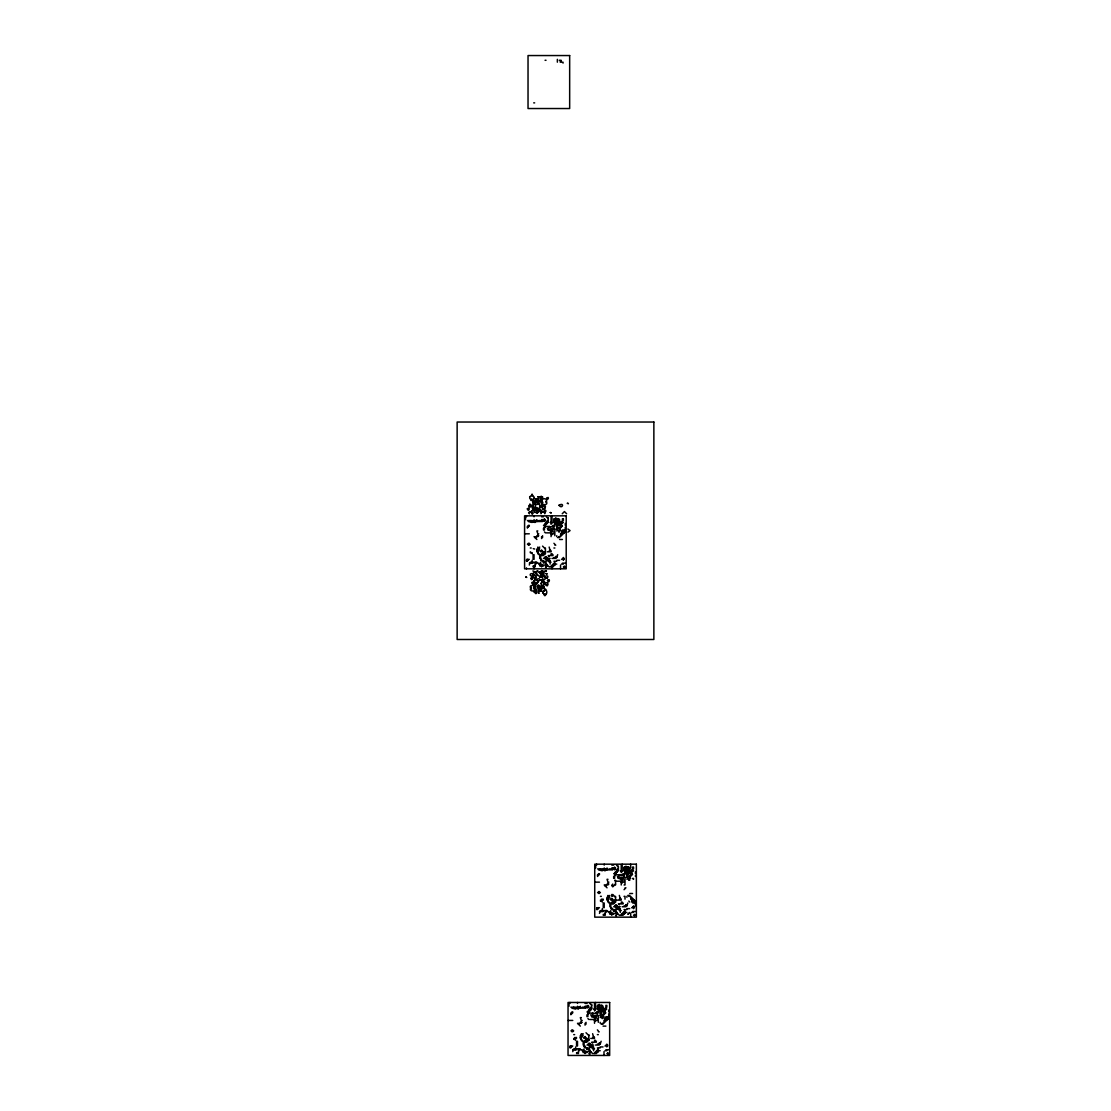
<?xml version="1.0" encoding="UTF-8"?>
<svg xmlns="http://www.w3.org/2000/svg" width="1111" height="1111" viewBox="0 0 1111 1111"><rect width="100%" height="100%" fill="white"/><g stroke="black" fill="none" stroke-linecap="round" stroke-linejoin="round"><path stroke-width="1.5" d="M531.586 510.574L532.058 510.852M535.738 588.288L536.155 589.288M542.751 579.303C540.738 579.998 546.973 579.484 542.682 579.317M562.249 513.74L564.43 511.56L566.61 513.74M532.127 499.547C534.405 500.964 533.141 503.477 533.711 503.769C529.114 501.325 541.363 500.047 533.669 498.436M544.945 590.33C543.821 584.844 537.266 592.538 543.932 591.274M536.141 572.123L536.058 571.512M538.46 586.677C538.613 583.344 535.03 587.802 538.321 586.858M545.682 570.735L545.904 571.596L546.487 570.846M537.071 570.957L536.058 571.915M532.725 495.631L532.086 494.103L531.641 495.77M546.001 502.38C549.473 497.52 539.224 497.52 542.71 502.38M542.46 570.818C540.724 573.248 545.848 573.248 544.112 570.818M545.112 578.775L545.057 579.192M546.07 590.566L545.445 589.024L544.807 590.566M544.737 513.74C546.029 511.449 539.668 511.449 540.96 513.74M533.849 575.081C529.003 578.414 529.003 571.151 533.849 574.498M537.877 570.748C536.585 573.026 542.946 573.026 541.654 570.748M612.716 886.884L615.55 884.037M624.063 889.717L625.007 888.772M614.605 901.077L615.55 900.132M631.631 902.021L632.576 901.077L632.576 902.021M633.534 901.077L634.478 900.132L631.631 900.132L631.631 897.285M632.576 902.965L634.478 901.077M631.631 901.077L635.423 901.077L634.478 902.021L635.423 902.021M628.798 913.381L627.854 914.325L629.743 912.423M532.266 500.575L530.85 500.394L531.627 499.047M530.364 505.63L529.919 503.95L529.475 505.63M543.182 508.935C537.807 503.436 550.903 505.449 542.668 508.935C540.793 509.893 546.209 510.116 544.89 507.602M534.96 572.179C537.418 575.845 534.433 570.637 532.863 570.957M531.544 587.122C526.614 592.288 538.821 592.288 533.877 587.122M533.877 589.052L534.738 585.858M538.46 587.497C538.474 586.275 538.599 583.594 538.766 585.733C549.709 587.427 533.197 587.039 539.043 589.635M538.321 502.519C541.446 499.714 533.419 499.394 536.78 499.325M537.252 510.491C534.21 512.338 540.099 513.921 538.391 510.796M533.891 586.483L535.599 587.191L534.474 588.663M543.918 582.844L545.265 583.622L543.918 584.4M543.751 586.608C544.626 584.997 543.071 590.885 543.793 586.691M529.558 505.088C525.6 508.616 537.266 506.324 530.655 504.936M531.752 513.837C535.877 511.254 525.434 511.254 529.558 513.837M534.405 572.429C528.739 575.345 540.418 576.706 536.058 572.582M533.669 575.609C528.1 578.151 540.363 578.151 534.794 575.609M567.888 532.155L570.068 530.586L567.888 529.017M534.433 582.72C539.932 582.247 534.683 587.233 532.808 583.803M545.07 60.286L546.015 60.286M559.264 60.286L561.152 60.286M560.208 61.23L561.152 61.23M560.208 62.174L562.097 62.174M533.711 102.865L534.655 102.865M541.612 516.782L543.501 516.782M545.404 519.629L541.612 519.629L542.557 520.573M555.806 524.35L553.917 522.462L553.917 519.629L555.806 519.629L556.75 523.406L555.806 520.573L559.583 521.517M527.419 520.573L532.155 520.573M534.988 520.573L536.877 520.573M538.779 520.573L545.404 520.573M528.364 521.517L532.155 522.462M556.75 521.517L558.639 521.517L558.639 522.462M544.446 524.35L546.348 524.35L546.348 522.462L547.292 522.462L546.348 521.517M550.126 522.462L552.014 522.462M553.917 522.462L554.861 522.462L553.917 521.517L559.583 522.462M560.541 522.462L563.374 522.462M545.404 525.295L545.404 523.406L547.292 523.406L547.292 520.573L548.237 521.517M557.694 522.462L558.639 524.35L559.583 523.406L559.583 519.629L558.639 518.67L553.917 518.67L555.806 519.629M554.861 524.35L559.583 524.35L558.639 523.406M543.501 525.295L544.446 525.295M554.861 525.295L553.917 525.295L554.861 526.239L552.014 526.239M561.486 525.295L556.75 525.295L556.75 529.086L559.583 531.919L559.583 527.197M527.419 527.197L528.364 527.197L528.364 525.295M544.446 527.197L545.404 526.239L553.917 527.197L552.972 526.239M557.694 528.142L560.541 528.142L560.541 524.35L562.43 526.239M554.861 532.863L554.861 529.086L550.126 529.086L550.126 530.975M556.75 529.086L557.694 529.086M559.583 529.086L560.541 530.03M547.292 528.142L548.237 530.03L552.972 530.03M557.694 530.03L556.75 530.975M537.821 530.975L536.877 530.975L537.821 533.808L538.779 533.808M552.014 530.975L551.07 530.975L552.014 534.766M565.263 530.975L564.319 530.975L565.263 531.919L561.486 531.919M552.014 531.919L552.972 530.975M546.348 532.863L550.126 532.863L551.07 533.808M564.319 530.03L564.319 532.863L561.486 532.863L561.486 535.71M524.586 533.808L529.308 533.808M552.014 533.808L553.917 533.808L553.917 531.919M560.541 533.808L562.43 533.808M536.877 535.71L538.779 535.71M535.933 536.655L537.821 536.655L537.821 534.766M558.639 536.655L559.583 536.655M534.988 537.599L535.933 537.599L534.988 536.655M557.694 537.599L559.583 537.599M559.583 539.488L562.43 539.488M527.419 544.223L530.253 544.223M554.861 545.168L555.806 545.168M530.253 548.001L531.211 548.001M537.821 552.736L537.821 548.001L538.779 548.001M553.917 548.001L554.861 548.001M539.724 547.056L537.821 548.959L538.779 549.903M539.724 550.848L542.557 550.848M549.181 550.848L551.07 550.848L550.126 549.903M547.292 551.792L551.07 551.792M530.253 552.736L532.155 552.736M545.404 552.736L543.501 552.736L543.501 554.625L542.557 553.681M541.612 553.681L545.404 553.681L545.404 548.001M551.07 553.681L552.014 553.681M551.07 554.625L552.972 554.625M552.972 555.569L548.237 555.569L549.181 556.528M552.014 558.416L555.806 558.416L555.806 556.528L556.75 556.528M544.446 557.472L547.292 557.472M553.917 557.472L556.75 557.472L557.694 554.625M543.501 558.416L546.348 558.416L548.237 560.305M546.348 560.305L547.292 560.305L547.292 558.416L550.126 558.416M562.43 558.416L564.319 558.416M526.475 559.361L527.419 560.305L527.419 559.361L529.308 559.361M541.612 559.361L540.668 559.361L543.501 562.194M546.348 561.249L546.348 559.361L548.237 559.361L548.237 558.416L549.181 559.361M561.486 559.361L564.319 559.361M526.475 561.249L526.475 560.305L528.364 560.305L527.419 559.361M556.75 560.305L559.583 560.305M549.181 566.929L543.501 561.249L540.668 560.305L540.668 555.569L542.557 555.569L541.612 554.625M549.181 561.249L550.126 561.249M553.917 561.249L554.861 561.249L554.861 565.041L551.07 565.985M555.806 561.249L556.75 561.249M534.044 562.194L531.211 562.194L531.211 563.152M534.988 562.194L536.877 562.194M549.181 562.194L551.07 562.194M529.308 563.152L533.099 563.152M536.877 563.152L537.821 563.152M562.43 563.152L565.263 563.152M556.75 564.096L553.917 564.096L554.861 565.041M561.486 564.096L563.374 564.096M545.404 565.041L540.668 565.041L538.779 563.152M545.404 563.152L544.446 561.249L546.348 563.152L546.348 565.041L547.292 565.041M533.099 566.929L534.988 565.985M540.668 565.985L543.501 565.985M550.126 566.929L552.014 566.929L552.014 565.985L552.972 566.929L552.972 564.096L553.917 565.041M563.374 566.929L565.263 566.929M611.772 865.122L613.661 865.122M615.55 867.955L611.772 867.955L612.716 868.899M625.965 872.69L624.063 870.802L624.063 867.955L625.965 867.955L626.91 871.746L625.965 868.899L629.743 869.857M597.579 868.899L602.301 868.899M605.148 868.899L607.037 868.899M608.925 868.899L615.55 868.899M598.523 869.857L602.301 870.802M626.91 869.857L628.798 869.857L628.798 870.802M614.605 872.69L616.494 872.69L616.494 870.802L617.438 870.802L616.494 869.857M620.285 870.802L622.174 870.802M624.063 870.802L625.007 870.802L624.063 869.857L629.743 870.802M630.687 870.802L633.534 870.802M615.55 873.635L615.55 871.746L617.438 871.746L617.438 868.899L618.383 869.857M627.854 870.802L628.798 872.69L629.743 871.746L629.743 867.955L628.798 867.011L624.063 867.011L625.965 867.955M625.007 872.69L629.743 872.69L628.798 871.746M613.661 873.635L614.605 873.635M625.007 873.635L624.063 873.635L625.007 874.579L622.174 874.579M631.631 873.635L626.91 873.635L626.91 877.426L629.743 880.259L629.743 875.524M597.579 875.524L598.523 875.524L598.523 873.635M614.605 875.524L615.55 874.579L624.063 875.524L623.118 874.579M627.854 876.468L630.687 876.468L630.687 872.69L632.576 874.579M625.007 881.204L625.007 877.426L620.285 877.426L620.285 879.315M626.91 877.426L627.854 877.426M629.743 877.426L630.687 878.37M617.438 876.468L618.383 878.37L623.118 878.37M627.854 878.37L626.91 879.315M607.981 879.315L607.037 879.315L607.981 882.148L608.925 882.148M622.174 879.315L621.23 879.315L622.174 883.092M622.174 880.259L623.118 879.315M616.494 881.204L620.285 881.204L621.23 882.148M594.732 882.148L599.468 882.148M622.174 882.148L624.063 882.148L624.063 880.259M607.037 884.037L608.925 884.037M606.092 884.995L607.981 884.995L607.981 883.092M624.063 884.995L625.007 884.995M605.148 885.939L606.092 885.939L605.148 884.995M625.007 887.828L625.965 887.828M597.579 892.564L600.412 892.564M629.743 893.508L632.576 893.508M627.854 895.397L629.743 895.397M600.412 896.341L601.357 896.341M607.981 901.077L607.981 896.341L608.925 896.341M624.063 896.341L625.007 896.341M628.798 896.341L629.743 896.341M609.87 895.397L607.981 897.285L608.925 898.23M602.301 899.188L603.245 899.188M609.87 899.188L612.716 899.188M619.341 899.188L621.23 899.188L620.285 898.23M630.687 899.188L632.576 899.188M603.245 900.132L600.412 901.077M616.494 900.132L621.23 900.132M615.55 901.077L613.661 901.077L613.661 902.965L612.716 902.021M611.772 902.021L615.55 902.021L615.55 896.341M621.23 902.021L622.174 902.021M621.23 902.965L623.118 902.965M623.118 903.91L618.383 903.91L619.341 904.854M622.174 906.757L625.965 906.757L625.965 904.854L626.91 904.854M614.605 905.812L617.438 905.812M624.063 905.812L626.91 905.812L627.854 902.965M613.661 906.757L616.494 906.757L618.383 908.645M616.494 908.645L617.438 908.645L617.438 906.757L620.285 906.757M632.576 906.757L634.478 906.757M596.621 907.701L597.579 908.645L597.579 907.701L599.468 907.701M611.772 907.701L610.814 907.701L613.661 910.534M616.494 909.59L616.494 907.701L618.383 907.701L618.383 906.757L619.341 907.701M631.631 907.701L634.478 907.701M596.621 909.59L596.621 908.645L598.523 908.645L597.579 907.701M626.91 908.645L629.743 908.645M619.341 915.27L613.661 909.59L610.814 908.645L610.814 903.91L612.716 903.91L611.772 902.965M619.341 909.59L620.285 909.59M624.063 909.59L625.007 909.59L625.007 913.381L621.23 914.325M625.965 909.59L626.91 909.59M604.203 910.534L601.357 910.534L601.357 911.478M605.148 910.534L607.037 910.534M619.341 910.534L621.23 910.534M599.468 911.478L603.245 911.478M607.037 911.478L607.981 911.478M632.576 911.478L635.423 911.478M626.91 912.423L624.063 912.423L625.007 913.381M631.631 912.423L633.534 912.423M615.55 913.381L610.814 913.381L608.925 911.478M615.55 911.478L614.605 909.59L616.494 911.478L616.494 913.381L617.438 913.381M603.245 915.27L605.148 914.325M610.814 914.325L613.661 914.325M620.285 915.27L622.174 915.27L622.174 914.325L623.118 915.27L623.118 912.423L624.063 913.381M633.534 915.27L635.423 915.27M585.066 1003.414L586.955 1003.414M588.844 1006.247L585.066 1006.247L586.011 1007.191M599.26 1010.982L597.371 1009.094L597.371 1006.247L599.26 1006.247L600.204 1010.038L599.26 1007.191L603.037 1008.135M570.873 1007.191L575.609 1007.191M578.442 1007.191L580.331 1007.191M582.233 1007.191L588.844 1007.191M571.818 1008.135L575.609 1009.094M600.204 1008.135L602.093 1008.135L602.093 1009.094M587.9 1010.982L589.802 1010.982L589.802 1009.094L590.746 1009.094L589.802 1008.135M593.58 1009.094L595.468 1009.094M597.371 1009.094L598.315 1009.094L597.371 1008.135L603.037 1009.094M603.995 1009.094L606.828 1009.094M588.844 1011.927L588.844 1010.038L590.746 1010.038L590.746 1007.191L591.691 1008.135M601.148 1009.094L602.093 1010.982L603.037 1010.038L603.037 1006.247L602.093 1005.302L597.371 1005.302L599.26 1006.247M598.315 1010.982L603.037 1010.982L602.093 1010.038M586.955 1011.927L587.9 1011.927M598.315 1011.927L597.371 1011.927L598.315 1012.871L595.468 1012.871M604.939 1011.927L600.204 1011.927L600.204 1015.718L603.037 1018.551L603.037 1013.815M570.873 1013.815L571.818 1013.815L571.818 1011.927M587.9 1013.815L588.844 1012.871L597.371 1013.815L596.413 1012.871M601.148 1014.76L603.995 1014.76L603.995 1010.982L605.884 1012.871M598.315 1019.495L598.315 1015.718L593.58 1015.718L593.58 1017.607M600.204 1015.718L601.148 1015.718M603.037 1015.718L603.995 1016.662M590.746 1014.76L591.691 1016.662L596.413 1016.662M601.148 1016.662L600.204 1017.607M581.275 1017.607L580.331 1017.607L581.275 1020.44L582.233 1020.44M595.468 1017.607L594.524 1017.607L595.468 1021.384M608.717 1017.607L607.773 1017.607L608.717 1018.551L604.939 1018.551M595.468 1018.551L596.413 1017.607M589.802 1019.495L593.58 1019.495L594.524 1020.44M607.773 1016.662L607.773 1019.495L604.939 1019.495L604.939 1022.328M568.04 1020.44L572.762 1020.44M595.468 1020.44L597.371 1020.44L597.371 1018.551M603.995 1020.44L605.884 1020.44M580.331 1022.328L582.233 1022.328M579.386 1023.287L581.275 1023.287L581.275 1021.384M602.093 1023.287L603.037 1023.287M578.442 1024.231L579.386 1024.231L578.442 1023.287M601.148 1024.231L603.037 1024.231M603.037 1026.12L605.884 1026.12M570.873 1030.855L573.707 1030.855M598.315 1031.8L599.26 1031.8M573.707 1034.633L574.651 1034.633M581.275 1039.368L581.275 1034.633L582.233 1034.633M597.371 1034.633L598.315 1034.633M583.178 1033.688L581.275 1035.577L582.233 1036.521M575.609 1037.48L576.553 1037.48M583.178 1037.48L586.011 1037.48M592.635 1037.48L594.524 1037.48L593.58 1036.521M576.553 1038.424L573.707 1039.368M590.746 1038.424L594.524 1038.424M588.844 1039.368L586.955 1039.368L586.955 1041.257L586.011 1040.313M585.066 1040.313L588.844 1040.313L588.844 1034.633M594.524 1040.313L595.468 1040.313M594.524 1041.257L596.413 1041.257M596.413 1042.201L591.691 1042.201L592.635 1043.146M595.468 1045.048L599.26 1045.048L599.26 1043.146L600.204 1043.146M587.9 1044.09L590.746 1044.09M597.371 1044.09L600.204 1044.09L601.148 1041.257M586.955 1045.048L589.802 1045.048L591.691 1046.937M589.802 1046.937L590.746 1046.937L590.746 1045.048L593.58 1045.048M605.884 1045.048L607.773 1045.048M569.929 1045.993L570.873 1046.937L570.873 1045.993L572.762 1045.993M585.066 1045.993L584.122 1045.993L586.955 1048.826M589.802 1047.881L589.802 1045.993L591.691 1045.993L591.691 1045.048L592.635 1045.993M604.939 1045.993L607.773 1045.993M569.929 1047.881L569.929 1046.937L571.818 1046.937L570.873 1045.993M600.204 1046.937L603.037 1046.937M592.635 1053.561L586.955 1047.881L584.122 1046.937L584.122 1042.201L586.011 1042.201L585.066 1041.257M592.635 1047.881L593.58 1047.881M597.371 1047.881L598.315 1047.881L598.315 1051.659L594.524 1052.617M599.26 1047.881L600.204 1047.881M577.498 1048.826L574.651 1048.826L574.651 1049.77M578.442 1048.826L580.331 1048.826M592.635 1048.826L594.524 1048.826M572.762 1049.77L576.553 1049.77M580.331 1049.77L581.275 1049.77M605.884 1049.77L608.717 1049.77M600.204 1050.714L597.371 1050.714L598.315 1051.659M604.939 1050.714L606.828 1050.714M588.844 1051.659L584.122 1051.659L582.233 1049.77M588.844 1049.77L587.9 1047.881L589.802 1049.77L589.802 1051.659L590.746 1051.659M576.553 1053.561L578.442 1052.617M584.122 1052.617L586.955 1052.617M593.58 1053.561L595.468 1053.561L595.468 1052.617L596.413 1053.561L596.413 1050.714L597.371 1051.659M606.828 1053.561L608.717 1053.561M542.848 571.276L541.293 570.818M542.599 503.533C540.127 501.88 543.279 499.978 542.335 504.005M533.28 548.653L534.697 549.028M539.043 589.552C541.488 592.538 541.251 588.427 540.057 591.302C534.891 592.455 541.876 588.677 539.349 587.344M541.515 507.144C537.28 506.199 543.446 503.255 544.265 506.06M540.015 507.033C543.626 506.769 538.266 503.825 540.015 507.199C540.613 509.366 533.016 510.213 539.307 511.06C543.723 509.782 536.752 509.643 539.835 507.06M534.585 508.088L535.099 507.199L534.724 508.269M531.752 513.129L532.572 513.949M537.238 582.817C539.182 582.692 537.613 579.012 537.641 581.331C537.974 583.358 534.683 585.414 537.057 582.844M542.904 592.885L542.904 593.01M531.544 589.052C526.517 583.983 537.488 585.344 534.974 585.941M557.694 518.67L558.639 519.629M558.639 521.517L557.694 519.629M557.694 521.517L559.583 523.406M553.917 519.629L554.861 520.573M562.43 530.03L564.319 531.919M563.374 531.919L564.319 532.863M556.75 526.239L557.694 527.197L557.694 524.35M561.486 530.975L562.43 531.919L562.43 530.975M546.348 516.782L548.237 518.67M552.972 525.295L553.917 526.239M547.292 521.517L548.237 522.462L548.237 517.726M553.917 528.142L554.861 529.086M546.348 522.462L547.292 523.406M549.181 526.239L550.126 527.197M545.404 523.406L546.348 524.35M551.07 529.086L552.014 530.03L552.014 529.086M541.612 520.573L542.557 521.517L533.099 521.517L533.099 520.573M548.237 529.086L549.181 530.03M545.404 527.197L544.446 526.239L544.446 530.03M544.446 531.919L545.404 532.863M532.155 521.517L534.988 522.462L534.044 519.629M553.917 543.279L554.861 544.223M550.126 550.848L549.181 547.056M555.806 556.528L556.75 557.472M534.044 536.655L536.877 539.488M542.557 546.112L545.404 548.959M543.501 551.792L545.404 553.681M537.821 547.056L539.724 548.959M542.557 551.792L544.446 553.681L544.446 551.792M554.861 564.096L553.917 563.152L553.917 565.985M537.821 548.001L538.779 548.959M542.557 552.736L544.446 554.625L539.724 554.625L536.877 551.792L536.877 548.959L537.821 549.903M547.292 558.416L549.181 560.305M542.557 554.625L543.501 555.569M546.348 559.361L548.237 561.249M552.014 565.041L552.972 565.985M536.877 550.848L537.821 551.792M537.821 553.681L538.779 554.625M546.348 565.041L547.292 565.985M530.253 551.792L532.155 553.681M545.404 566.929L546.348 567.874M538.779 564.096L539.724 565.041M534.044 565.985L534.988 566.929L534.988 563.152M533.099 565.985L534.044 566.929M526.475 560.305L527.419 561.249M627.854 867.011L628.798 867.955M628.798 869.857L627.854 867.955M627.854 869.857L629.743 871.746M624.063 867.955L625.007 868.899M632.576 878.37L633.534 879.315L633.534 878.37M626.91 874.579L627.854 875.524L627.854 872.69M616.494 865.122L618.383 867.011M623.118 873.635L624.063 874.579M617.438 869.857L618.383 870.802L618.383 866.066M624.063 876.468L625.007 877.426M616.494 870.802L617.438 871.746M619.341 874.579L620.285 875.524M615.55 871.746L616.494 872.69M621.23 877.426L622.174 878.37L622.174 877.426M611.772 868.899L612.716 869.857L603.245 869.857L603.245 868.899M618.383 877.426L619.341 878.37M615.55 875.524L614.605 874.579L614.605 878.37M614.605 880.259L615.55 881.204M602.301 869.857L605.148 870.802L604.203 867.955M620.285 899.188L619.341 895.397M625.965 904.854L626.91 905.812M604.203 884.995L607.037 887.828M612.716 894.452L615.55 897.285M613.661 900.132L615.55 902.021M607.981 895.397L609.87 897.285M612.716 900.132L614.605 902.021L614.605 900.132M625.007 912.423L624.063 911.478L624.063 914.325M607.981 896.341L608.925 897.285M612.716 901.077L614.605 902.965L609.87 902.965L607.037 900.132L607.037 897.285L607.981 898.23M617.438 906.757L619.341 908.645M612.716 902.965L613.661 903.91M616.494 907.701L618.383 909.59M622.174 913.381L623.118 914.325M607.037 899.188L607.981 900.132M607.981 902.021L608.925 902.965M616.494 913.381L617.438 914.325M601.357 899.188L602.301 900.132M600.412 900.132L602.301 902.021M615.55 915.27L616.494 916.214M608.925 912.423L609.87 913.381M604.203 914.325L605.148 915.27L605.148 911.478M603.245 914.325L604.203 915.27M596.621 908.645L597.579 909.59M601.148 1005.302L602.093 1006.247M602.093 1008.135L601.148 1006.247M601.148 1008.135L603.037 1010.038M597.371 1006.247L598.315 1007.191M605.884 1016.662L607.773 1018.551M606.828 1018.551L607.773 1019.495M600.204 1012.871L601.148 1013.815L601.148 1010.982M604.939 1017.607L605.884 1018.551L605.884 1017.607M589.802 1003.414L591.691 1005.302M596.413 1011.927L597.371 1012.871M590.746 1008.135L591.691 1009.094L591.691 1004.358M597.371 1014.76L598.315 1015.718M589.802 1009.094L590.746 1010.038M592.635 1012.871L593.58 1013.815M588.844 1010.038L589.802 1010.982M594.524 1015.718L595.468 1016.662L595.468 1015.718M585.066 1007.191L586.011 1008.135L576.553 1008.135L576.553 1007.191M591.691 1015.718L592.635 1016.662M588.844 1013.815L587.9 1012.871L587.9 1016.662M587.9 1018.551L588.844 1019.495M575.609 1008.135L578.442 1009.094L577.498 1006.247M597.371 1029.897L598.315 1030.855M593.58 1037.48L592.635 1033.688M599.26 1043.146L600.204 1044.09M577.498 1023.287L580.331 1026.12M586.011 1032.744L588.844 1035.577M586.955 1038.424L588.844 1040.313M581.275 1033.688L583.178 1035.577M586.011 1038.424L587.9 1040.313L587.9 1038.424M598.315 1050.714L597.371 1049.77L597.371 1052.617M581.275 1034.633L582.233 1035.577M586.011 1039.368L587.9 1041.257L583.178 1041.257L580.331 1038.424L580.331 1035.577L581.275 1036.521M590.746 1045.048L592.635 1046.937M586.011 1041.257L586.955 1042.201M589.802 1045.993L591.691 1047.881M595.468 1051.659L596.413 1052.617M580.331 1037.48L581.275 1038.424M581.275 1040.313L582.233 1041.257M589.802 1051.659L590.746 1052.617M574.651 1037.48L575.609 1038.424M573.707 1038.424L575.609 1040.313M588.844 1053.561L589.802 1054.506M582.233 1050.714L583.178 1051.659M577.498 1052.617L578.442 1053.561L578.442 1049.77M576.553 1052.617L577.498 1053.561M569.929 1046.937L570.873 1047.881M546.001 501.2C549.876 506.213 539.668 504.491 542.126 504.019M537.196 502.214C537.835 500.839 540.127 496.103 536.905 499.45M635.423 871.746L635.423 873.635M635.423 875.524L635.423 876.468M635.423 901.077L635.423 905.812M634.478 900.132L634.478 902.965M634.478 914.325L634.478 916.214M633.534 867.011L633.534 868.899M633.534 899.188L633.534 902.965M633.534 905.812L633.534 908.645M632.576 867.011L632.576 871.746M632.576 898.23L632.576 900.132M631.631 869.857L631.631 875.524M630.687 864.177L630.687 867.955M630.687 896.341L630.687 898.23M630.687 913.381L630.687 917.158M629.743 902.021L628.798 901.077M628.798 879.315L628.798 880.259M626.91 896.341L626.91 897.285M625.965 866.066L625.965 867.011M625.007 882.148L625.007 884.037M625.007 897.285L625.007 899.188M622.174 864.177L622.174 871.746M621.23 865.122L621.23 872.69M621.23 881.204L621.23 884.995M620.285 908.645L620.285 912.423M619.341 875.524L618.383 878.37M616.494 904.854L616.494 906.757M616.494 914.325L616.494 915.27M615.55 880.259L615.55 884.995M615.55 904.854L615.55 907.701M614.605 867.011L614.605 869.857M613.661 867.955L613.661 868.899M613.661 876.468L613.661 878.37M613.661 909.59L613.661 911.478M612.716 884.037L612.716 885.939M612.716 895.397L612.716 896.341M611.772 884.995L611.772 885.939M611.772 894.452L611.772 896.341M611.772 898.23L611.772 900.132M611.772 912.423L611.772 915.27M610.814 899.188L610.814 900.132M610.814 910.534L609.87 914.325M609.87 903.91L609.87 906.757M608.717 1010.038L608.717 1011.927M608.717 1013.815L608.717 1018.551M607.773 1052.617L607.773 1054.506M607.037 867.955L607.037 869.857M606.828 1005.302L606.828 1007.191M606.828 1016.662L606.828 1020.44M606.828 1044.09L606.828 1046.937M606.092 868.899L606.092 869.857M606.092 910.534L606.092 912.423M605.884 1005.302L605.884 1010.038M605.884 1019.495L605.884 1021.384M604.939 1008.135L604.939 1013.815M604.203 864.177L604.203 865.122M604.203 902.965L604.203 907.701M603.995 1021.384L603.995 1023.287M603.995 1051.659L603.995 1055.45M603.245 902.965L603.245 907.701M602.301 908.645L602.301 911.478M602.093 1017.607L602.093 1018.551M600.412 868.899L600.412 869.857M600.412 910.534L599.468 913.381M600.204 1022.328L600.204 1023.287M599.468 873.635L599.468 874.579M599.468 893.508L599.468 891.619L598.523 891.619L598.523 893.508M599.26 1004.358L599.26 1005.302M598.315 1020.44L598.315 1022.328M597.579 874.579L597.579 876.468M596.621 864.177L596.621 865.122M595.677 865.122L595.677 867.955M595.468 1002.469L595.468 1010.038M594.524 1003.414L594.524 1010.982M594.524 1019.495L594.524 1023.287M593.58 1046.937L593.58 1050.714M592.635 1013.815L591.691 1016.662M589.802 1043.146L589.802 1045.048M589.802 1052.617L589.802 1053.561M588.844 1043.146L588.844 1045.993M587.9 1005.302L587.9 1008.135M586.955 1006.247L586.955 1007.191M586.955 1014.76L586.955 1016.662M586.955 1047.881L586.955 1049.77M586.011 1022.328L586.011 1024.231M585.066 1023.287L585.066 1025.175M585.066 1036.521L585.066 1038.424M585.066 1050.714L585.066 1053.561M584.122 1037.48L584.122 1038.424M584.122 1048.826L583.178 1052.617M583.178 1042.201L583.178 1045.048M580.331 1006.247L580.331 1008.135M579.386 1007.191L579.386 1008.135M579.386 1048.826L579.386 1050.714M577.498 1002.469L577.498 1003.414M577.498 1041.257L577.498 1045.993M576.553 1041.257L576.553 1045.993M575.609 1046.937L575.609 1049.77M573.707 1007.191L573.707 1008.135M573.707 1048.826L572.762 1051.659M572.762 1011.927L572.762 1012.871M572.762 1031.8L572.762 1029.897L571.818 1029.897L571.818 1031.8M570.873 1012.871L570.873 1014.76M569.929 1002.469L569.929 1003.414M568.985 1003.414L568.985 1006.247M565.263 523.406L565.263 525.295M565.263 527.197L565.263 531.919M564.319 565.985L564.319 567.874M563.374 518.67L563.374 520.573M563.374 530.03L563.374 533.808M563.374 557.472L563.374 560.305M563.041 62.174L563.041 63.119M562.43 518.67L562.43 523.406M562.43 532.863L562.43 534.766M561.486 521.517L561.486 527.197M560.541 534.766L560.541 536.655M560.541 565.041L560.541 568.818M558.639 530.975L558.639 531.919M557.361 59.341L557.361 62.174M556.75 535.71L556.75 536.655M555.806 517.726L555.806 518.67M554.861 533.808L554.861 535.71M552.014 515.837L552.014 523.406M552.014 567.874L552.014 568.818M551.07 516.782L551.07 524.35M551.07 532.863L551.07 536.655M550.126 560.305L550.126 564.096M549.181 527.197L548.237 530.03M546.348 556.528L546.348 558.416M546.348 565.985L546.348 566.929M545.404 556.528L545.404 559.361M544.446 518.67L544.446 521.517M543.501 519.629L543.501 520.573M543.501 528.142L543.501 530.03M543.501 561.249L543.501 563.152M542.557 535.71L542.557 537.599M541.612 536.655L541.612 538.543M541.612 549.903L541.612 551.792M541.612 564.096L541.612 566.929M540.668 550.848L540.668 551.792M540.668 562.194L539.724 565.985M539.724 555.569L539.724 558.416M536.877 519.629L536.877 521.517M535.933 520.573L535.933 521.517M535.933 562.194L535.933 564.096M534.044 515.837L534.044 516.782M534.044 554.625L534.044 559.361M534.044 567.874L534.044 568.818M533.099 554.625L533.099 559.361M532.155 560.305L532.155 563.152M530.253 520.573L530.253 521.517M530.253 562.194L529.308 565.041M529.308 525.295L529.308 526.239M529.308 545.168L529.308 543.279L528.364 543.279L528.364 545.168M527.419 526.239L527.419 528.142M526.475 515.837L526.475 516.782M526.475 567.874L526.475 568.818M525.531 516.782L525.531 519.629M527.336 508.866C528.767 513.324 530.794 505.727 527.336 508.866M529.669 496.853C528.697 500.297 534.627 500.783 534.266 497.228L531.919 495.131L529.669 496.853M530.044 511.643L531.044 511.907L530.044 511.643M531.836 506.019C532.933 509.435 534.502 503.602 531.836 506.019M531.863 513.199L532.863 513.463L531.919 513.074M532.433 508.338L533.419 508.602L532.488 508.213M532.655 510.074C534.891 513.143 535.683 508.282 532.655 510.074M535.044 501.561L536.03 501.825L535.099 501.436M525.85 577.067L526.781 577.456L525.892 576.942M534.349 512.199L535.335 512.463L534.349 512.199M535.405 509.602L536.391 509.866L535.405 509.602M536.044 508.213C537.141 511.643 538.71 505.797 536.044 508.213M537.821 496.742L538.807 497.006L537.821 496.742M536.405 512.643L537.391 512.907L536.405 512.643M537.946 504.505C538.46 504.144 541.876 502.616 538.002 504.38M539.613 501.117C540.71 504.547 542.265 498.7 539.613 501.117M540.182 496.839C541.279 500.269 542.848 494.423 540.182 496.839M538.682 508.852L539.613 509.241L538.724 508.727M540.182 498.964L541.682 499.825L541.113 497.325L542.612 496.923L542.612 498.186L540.182 498.964M530.919 578.512C532.016 581.942 533.586 576.095 530.919 578.512M531.475 577.484C532.572 580.9 534.141 575.067 531.475 577.484M540.71 511.56C541.807 514.99 543.376 509.144 540.71 511.56M542.432 505.797L543.418 506.06L542.432 505.797M533.655 581.247C539.64 585.525 526.086 583.122 534.502 581.733C533.086 579.623 536.21 579.873 533.697 581.122M533.655 583.817L534.641 584.08L533.655 583.817M534.627 577.845C534.072 582.039 537.835 576.053 534.627 577.845M543.862 511.921C544.959 515.351 546.529 509.505 543.862 511.921M544.418 510.893C545.515 514.31 547.084 508.477 544.418 510.893M534.224 592.08L535.724 592.955L535.155 590.441L536.655 590.038L536.655 591.316L534.224 592.08M536.044 579.761L537.03 580.025L536.044 579.761M546.931 498.061C548.029 501.492 549.598 495.645 546.931 498.061M535.155 592.566C536.252 595.982 537.821 590.149 535.155 592.566M537.793 575.387L538.779 575.651L537.793 575.387M539.668 572.276L540.668 572.54L539.668 572.276M539.668 576.956L540.668 577.22L539.668 576.956M540.238 573.526C541.335 576.956 542.904 571.11 540.238 573.526M538.266 592.871L539.196 593.246L538.321 592.746M540.682 575.387L541.668 575.651L540.682 575.387M540.682 579.998L541.668 580.261L540.682 579.998M550.237 512.546L551.223 512.81L550.237 512.546M541.737 577.401C543.21 578.289 542.585 575.776 541.737 577.401M541.737 582.095C542.654 583.706 543.21 579.22 541.737 582.095M542.89 573.665L543.876 573.929L542.89 573.665M541.043 588.052L541.974 588.441L541.085 587.927M542.876 575.262L543.862 575.526L542.876 575.262M543.251 575.387L544.237 575.651L543.251 575.387M543.64 581.275L544.584 581.664L543.696 581.15M544.209 576.401L545.154 576.79L544.265 576.276M542.904 591.802L542.807 592.649C547.529 599.94 548.612 585.344 542.904 591.802M546.029 573.665L547.015 573.929L546.029 573.665M546.029 577.956L547.015 578.22L546.029 577.956M544.112 594.635C545.209 598.065 546.779 592.219 544.112 594.635M546.293 584.789C547.39 588.219 548.945 582.372 546.293 584.789M547.487 580.4C548.903 584.844 550.945 577.248 547.487 580.4M567.388 503.297L568.374 503.561L567.388 503.297M532.127 505.644C535.099 511.852 538.377 501.144 532.127 505.644M540.738 583.414C543.71 589.635 546.987 578.928 540.738 583.414M534.96 502.866C538.252 507.477 540.974 499.464 534.96 502.866M536.21 579.609C539.502 584.205 542.224 576.192 536.21 579.609M558.972 505.269C562.263 509.866 564.985 501.853 558.972 505.269M544.307 576.706C547.598 581.317 550.32 573.304 544.307 576.706M544.307 583.511C547.598 588.122 550.32 580.095 544.307 583.511M569.665 55.55L528.031 55.55L528.031 108.531L569.665 108.531L569.665 55.55M653.865 422.027L457.135 422.027L457.135 639.492L653.865 639.492L653.865 422.027M566.207 515.837L524.586 515.837L524.586 568.818L566.207 568.818L566.207 515.837M636.367 864.177L594.732 864.177L594.732 917.158L636.367 917.158L636.367 864.177M609.661 1002.469L568.04 1002.469L568.04 1055.45L609.661 1055.45L609.661 1002.469"/></g></svg>
